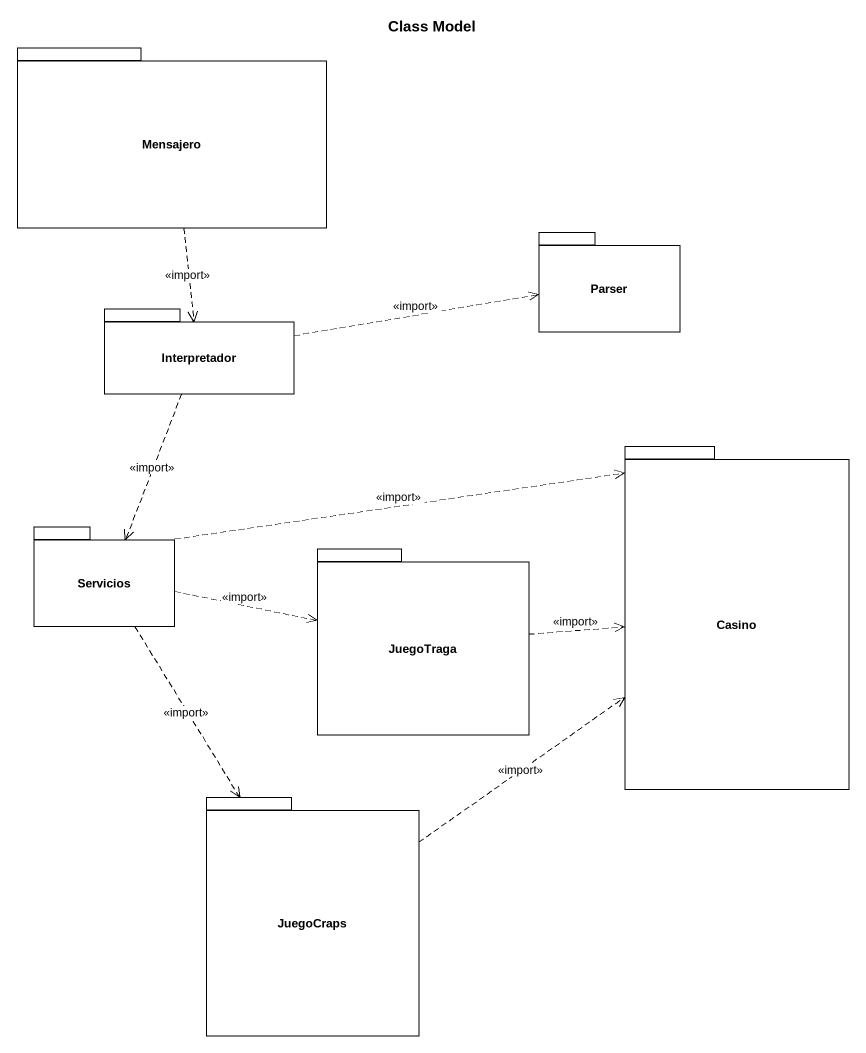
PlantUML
@startuml
title Class Model
package Mensajero {
}
package Parser {
}
package Interpretador {
}
package Casino {
}
package Servicios {
}
package JuegoTraga {
}
package JuegoCraps {
}
Mensajero ..> Interpretador : <<import>>
Interpretador .right.> Parser : <<import>>
Interpretador ..> Servicios : <<import>>
Servicios .right.> Casino : <<import>>
Servicios .right.> JuegoTraga : <<import>>
Servicios ..> JuegoCraps : <<import>>
JuegoTraga .right.> Casino : <<import>>
JuegoCraps .up.> Casino : <<import>>
@enduml
